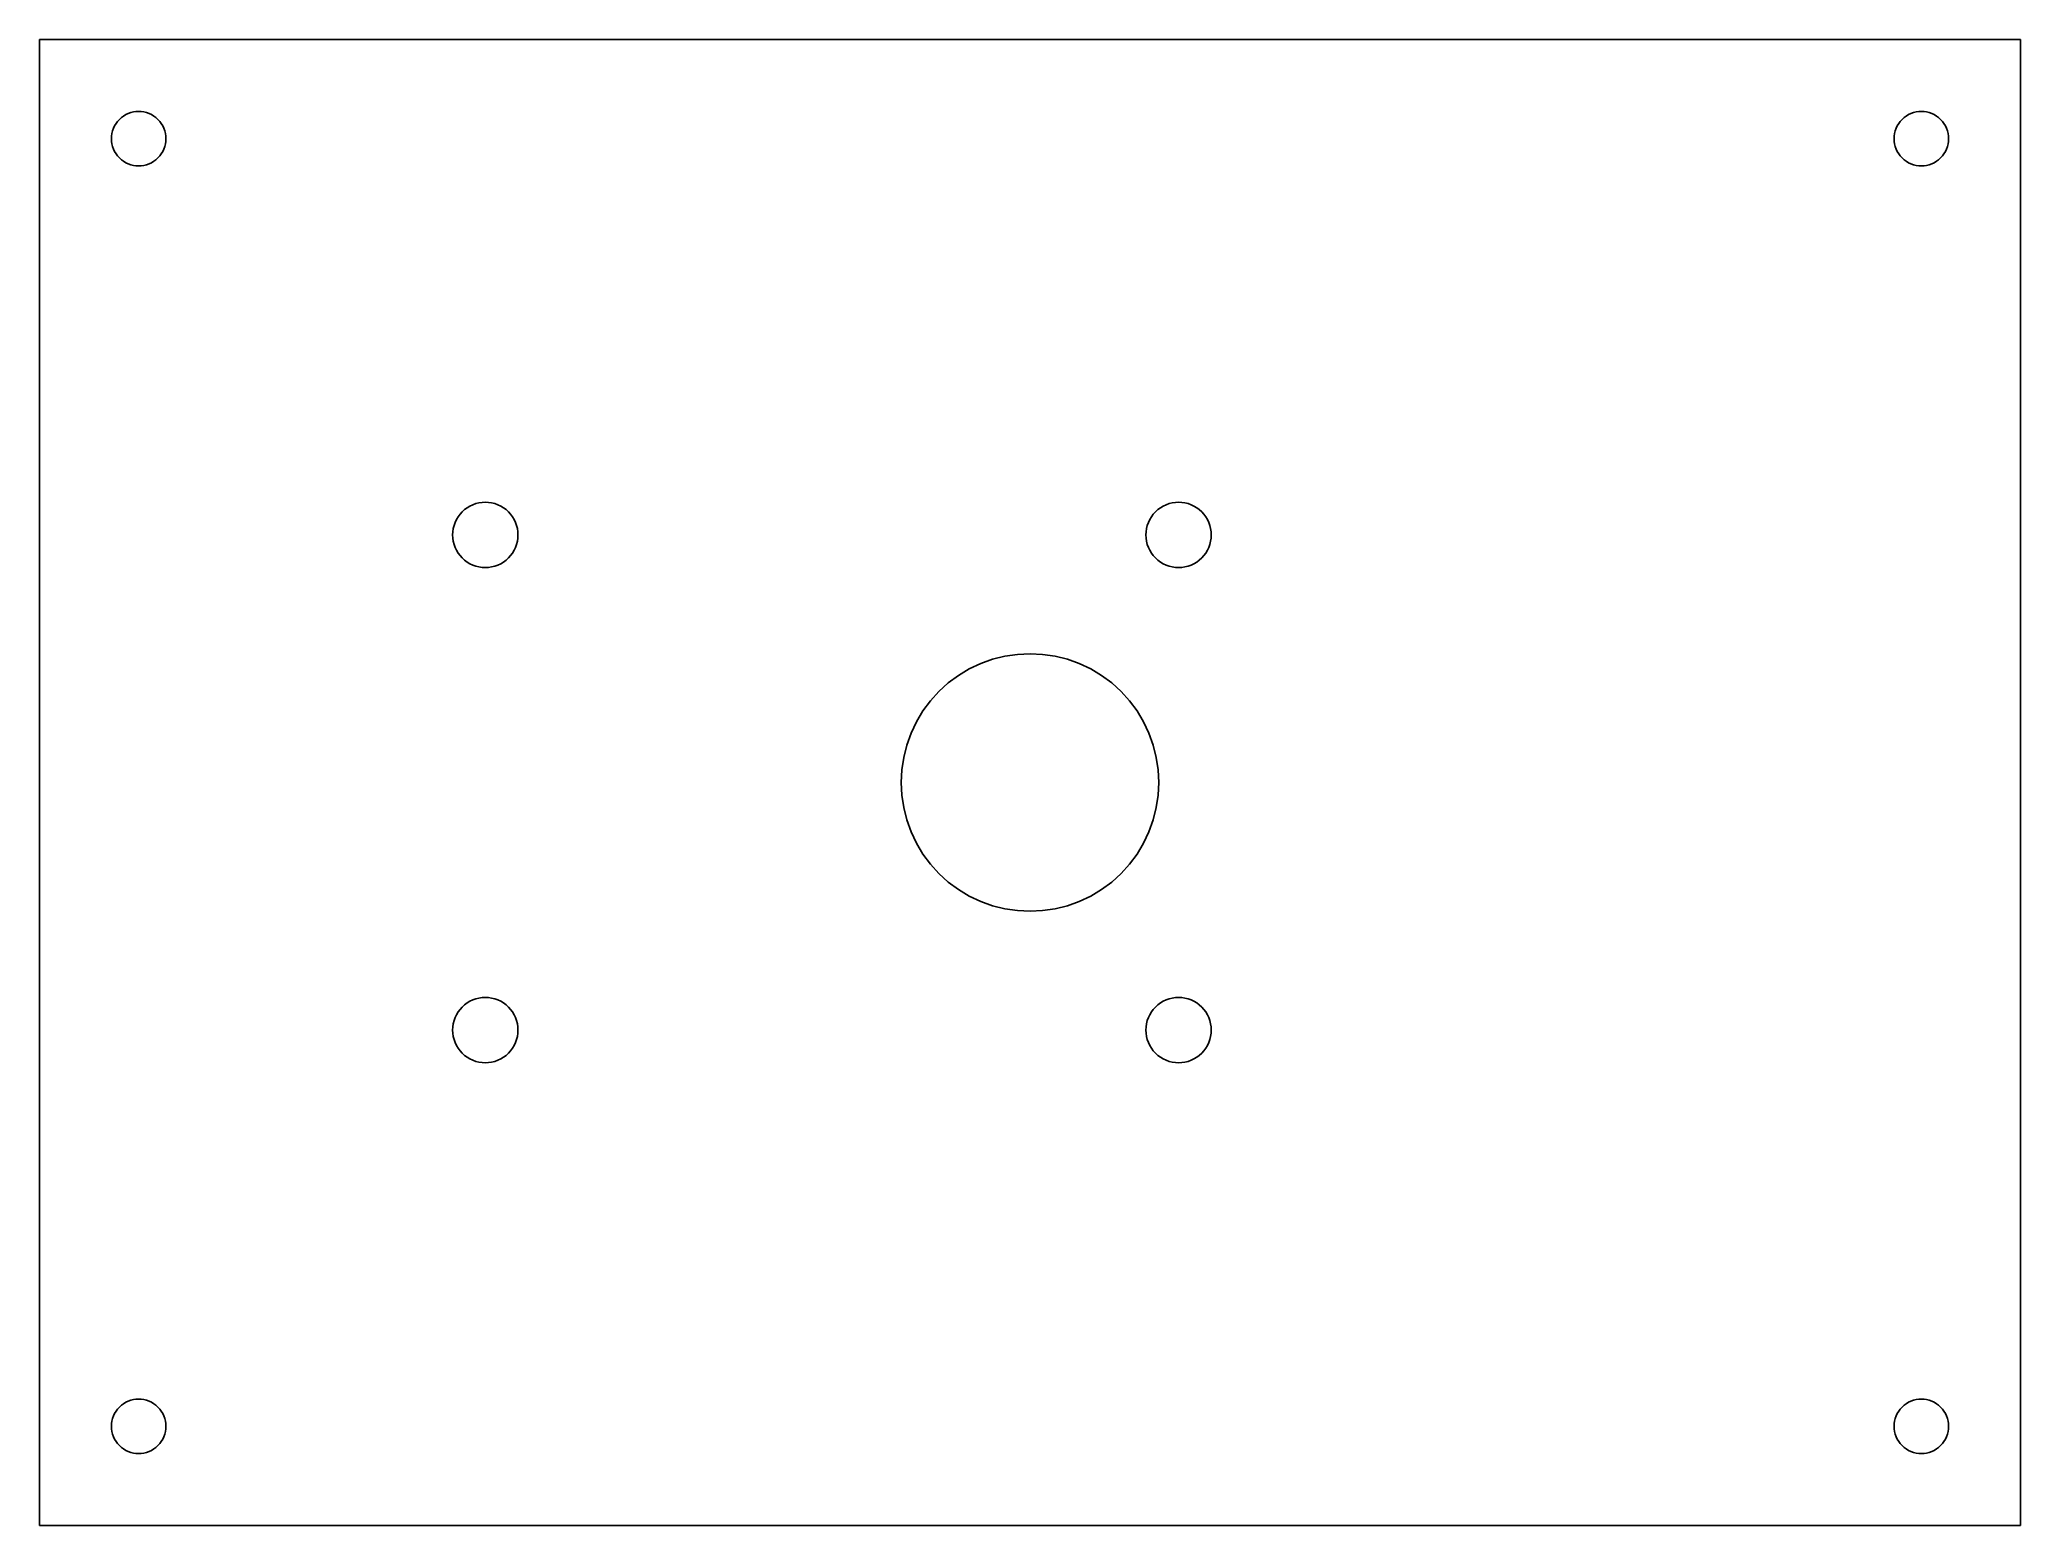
# Model space of a CAD drawing. Header units: metres. Extents: x -100 to 100, y -75 to 75.
import ezdxf

# ---------------------------------------------------------------- set-up
doc = ezdxf.new("R2010")
doc.units = ezdxf.units.M

msp = doc.modelspace()

# ---------------------------------------------------------------- linework, layer by layer
for p, q in [((100, 75), (-100, 75)), ((-100, 75), (-100, -75)), ((100, -75), (100, 75)), ((-92.6316, 65.7983), (-92.5407, 66.0524)), ((-92.5407, 66.0524), (-92.4253, 66.2963)), ((-92.4253, 66.2963), (-92.2865, 66.5278)), ((-92.2865, 66.5278), (-92.1258, 66.7446)), ((-92.1258, 66.7446), (-91.9445, 66.9445)), ((-91.9445, 66.9445), (-91.7446, 67.1258)), ((-91.7446, 67.1258), (-91.5278, 67.2865)), ((-91.5278, 67.2865), (-91.2963, 67.4253)), ((-91.2963, 67.4253), (-91.0524, 67.5407)), ((-91.0524, 67.5407), (-90.7983, 67.6316)), ((-90.7983, 67.6316), (-90.5365, 67.6972)), ((-90.5365, 67.6972), (-90.2695, 67.7368)), ((-90.2695, 67.7368), (-90, 67.75)), ((-90, 67.75), (-89.7304, 67.7368)), ((-89.7304, 67.7368), (-89.4635, 67.6972)), ((-89.4635, 67.6972), (-89.2017, 67.6316)), ((-89.2017, 67.6316), (-88.9476, 67.5407)), ((-88.9476, 67.5407), (-88.7036, 67.4253)), ((-88.7036, 67.4253), (-88.4722, 67.2865)), ((-88.4722, 67.2865), (-88.2554, 67.1258)), ((-88.2554, 67.1258), (-88.0555, 66.9445)), ((-88.0555, 66.9445), (-87.8742, 66.7446)), ((-87.8742, 66.7446), (-87.7135, 66.5278)), ((-87.7135, 66.5278), (-87.5747, 66.2963)), ((-87.5747, 66.2963), (-87.4593, 66.0524)), ((-87.4593, 66.0524), (-87.3684, 65.7983)), ((87.3684, 65.7983), (87.4593, 66.0524)), ((87.4593, 66.0524), (87.5747, 66.2963)), ((87.5747, 66.2963), (87.7135, 66.5278)), ((87.7135, 66.5278), (87.8742, 66.7446)), ((87.8742, 66.7446), (88.0555, 66.9445)), ((88.0555, 66.9445), (88.2554, 67.1258)), ((88.2554, 67.1258), (88.4722, 67.2865)), ((88.4722, 67.2865), (88.7036, 67.4253)), ((88.7036, 67.4253), (88.9476, 67.5407)), ((88.9476, 67.5407), (89.2017, 67.6316)), ((89.2017, 67.6316), (89.4635, 67.6972)), ((89.4635, 67.6972), (89.7304, 67.7368)), ((89.7304, 67.7368), (90, 67.75)), ((90, 67.75), (90.2695, 67.7368)), ((90.2695, 67.7368), (90.5365, 67.6972)), ((90.5365, 67.6972), (90.7983, 67.6316)), ((90.7983, 67.6316), (91.0524, 67.5407)), ((91.0524, 67.5407), (91.2963, 67.4253)), ((91.2963, 67.4253), (91.5278, 67.2865)), ((91.5278, 67.2865), (91.7446, 67.1258)), ((91.7446, 67.1258), (91.9445, 66.9445)), ((91.9445, 66.9445), (92.1258, 66.7446)), ((92.1258, 66.7446), (92.2865, 66.5278)), ((92.2865, 66.5278), (92.4253, 66.2963)), ((92.4253, 66.2963), (92.5407, 66.0524)), ((92.5407, 66.0524), (92.6316, 65.7983)), ((-92.75, 65), (-92.7368, 65.2695)), ((-92.7368, 64.7304), (-92.75, 65)), ((-92.7368, 65.2695), (-92.6972, 65.5365)), ((-92.6972, 64.4635), (-92.7368, 64.7304)), ((-92.6972, 65.5365), (-92.6316, 65.7983)), ((-92.6316, 64.2017), (-92.6972, 64.4635)), ((-92.5407, 63.9476), (-92.6316, 64.2017)), ((-87.3684, 64.2017), (-87.4593, 63.9476)), ((-87.3684, 65.7983), (-87.3028, 65.5365)), ((-87.3028, 64.4635), (-87.3684, 64.2017)), ((-87.3028, 65.5365), (-87.2632, 65.2695)), ((-87.2632, 64.7304), (-87.3028, 64.4635)), ((-87.2632, 65.2695), (-87.25, 65)), ((-87.25, 65), (-87.2632, 64.7304)), ((87.25, 65), (87.2632, 65.2695)), ((87.2632, 64.7304), (87.25, 65)), ((87.2632, 65.2695), (87.3028, 65.5365)), ((87.3028, 64.4635), (87.2632, 64.7304)), ((87.3028, 65.5365), (87.3684, 65.7983)), ((87.3684, 64.2017), (87.3028, 64.4635)), ((87.4593, 63.9476), (87.3684, 64.2017)), ((92.6316, 64.2017), (92.5407, 63.9476)), ((92.6316, 65.7983), (92.6972, 65.5365)), ((92.6972, 64.4635), (92.6316, 64.2017)), ((92.6972, 65.5365), (92.7368, 65.2695)), ((92.7368, 64.7304), (92.6972, 64.4635)), ((92.7368, 65.2695), (92.75, 65)), ((92.75, 65), (92.7368, 64.7304)), ((-92.4253, 63.7036), (-92.5407, 63.9476)), ((-92.2865, 63.4722), (-92.4253, 63.7036)), ((-92.1258, 63.2554), (-92.2865, 63.4722)), ((-91.9445, 63.0555), (-92.1258, 63.2554)), ((-91.7446, 62.8742), (-91.9445, 63.0555)), ((-91.5278, 62.7135), (-91.7446, 62.8742)), ((-91.2963, 62.5747), (-91.5278, 62.7135)), ((-91.0524, 62.4593), (-91.2963, 62.5747)), ((-90.7983, 62.3684), (-91.0524, 62.4593)), ((-90.5365, 62.3028), (-90.7983, 62.3684)), ((-90.2695, 62.2632), (-90.5365, 62.3028)), ((-90, 62.25), (-90.2695, 62.2632)), ((-89.7304, 62.2632), (-90, 62.25)), ((-89.4635, 62.3028), (-89.7304, 62.2632)), ((-89.2017, 62.3684), (-89.4635, 62.3028)), ((-88.9476, 62.4593), (-89.2017, 62.3684)), ((-88.7036, 62.5747), (-88.9476, 62.4593)), ((-88.4722, 62.7135), (-88.7036, 62.5747)), ((-88.2554, 62.8742), (-88.4722, 62.7135)), ((-88.0555, 63.0555), (-88.2554, 62.8742)), ((-87.8742, 63.2554), (-88.0555, 63.0555)), ((-87.7135, 63.4722), (-87.8742, 63.2554)), ((-87.5747, 63.7036), (-87.7135, 63.4722)), ((-87.4593, 63.9476), (-87.5747, 63.7036)), ((87.5747, 63.7036), (87.4593, 63.9476)), ((87.7135, 63.4722), (87.5747, 63.7036)), ((87.8742, 63.2554), (87.7135, 63.4722)), ((88.0555, 63.0555), (87.8742, 63.2554)), ((88.2554, 62.8742), (88.0555, 63.0555)), ((88.4722, 62.7135), (88.2554, 62.8742)), ((88.7036, 62.5747), (88.4722, 62.7135)), ((88.9476, 62.4593), (88.7036, 62.5747)), ((89.2017, 62.3684), (88.9476, 62.4593)), ((89.4635, 62.3028), (89.2017, 62.3684)), ((89.7304, 62.2632), (89.4635, 62.3028)), ((90, 62.25), (89.7304, 62.2632)), ((90.2695, 62.2632), (90, 62.25)), ((90.5365, 62.3028), (90.2695, 62.2632)), ((90.7983, 62.3684), (90.5365, 62.3028)), ((91.0524, 62.4593), (90.7983, 62.3684)), ((91.2963, 62.5747), (91.0524, 62.4593)), ((91.5278, 62.7135), (91.2963, 62.5747)), ((91.7446, 62.8742), (91.5278, 62.7135)), ((91.9445, 63.0555), (91.7446, 62.8742)), ((92.1258, 63.2554), (91.9445, 63.0555)), ((92.2865, 63.4722), (92.1258, 63.2554)), ((92.4253, 63.7036), (92.2865, 63.4722)), ((92.5407, 63.9476), (92.4253, 63.7036)), ((-56.5556, 27.9103), (-56.2628, 28.0488)), ((-56.2628, 28.0488), (-55.9579, 28.1579)), ((-55.9579, 28.1579), (-55.6438, 28.2366)), ((-55.6438, 28.2366), (-55.3235, 28.2841)), ((-55.3235, 28.2841), (-55, 28.3)), ((-55, 28.3), (-54.6765, 28.2841)), ((-54.6765, 28.2841), (-54.3562, 28.2366)), ((-54.3562, 28.2366), (-54.0421, 28.1579)), ((-54.0421, 28.1579), (-53.7371, 28.0488)), ((-53.7371, 28.0488), (-53.4444, 27.9103)), ((13.4444, 27.9103), (13.7371, 28.0488)), ((13.7371, 28.0488), (14.0421, 28.1579)), ((14.0421, 28.1579), (14.3562, 28.2366)), ((14.3562, 28.2366), (14.6765, 28.2841)), ((14.6765, 28.2841), (15, 28.3)), ((15, 28.3), (15.3235, 28.2841)), ((15.3235, 28.2841), (15.6438, 28.2366)), ((15.6438, 28.2366), (15.9579, 28.1579)), ((15.9579, 28.1579), (16.2628, 28.0488)), ((16.2628, 28.0488), (16.5556, 27.9103)), ((-58.1579, 25.9579), (-58.0488, 26.2628)), ((-58.0488, 26.2628), (-57.9103, 26.5556)), ((-57.9103, 26.5556), (-57.7438, 26.8334)), ((-57.7438, 26.8334), (-57.5509, 27.0935)), ((-57.5509, 27.0935), (-57.3335, 27.3335)), ((-57.3335, 27.3335), (-57.0935, 27.5509)), ((-57.0935, 27.5509), (-56.8334, 27.7438)), ((-56.8334, 27.7438), (-56.5556, 27.9103)), ((-53.4444, 27.9103), (-53.1666, 27.7438)), ((-53.1666, 27.7438), (-52.9065, 27.5509)), ((-52.9065, 27.5509), (-52.6665, 27.3335)), ((-52.6665, 27.3335), (-52.4491, 27.0935)), ((-52.4491, 27.0935), (-52.2561, 26.8334)), ((-52.2561, 26.8334), (-52.0896, 26.5556)), ((-52.0896, 26.5556), (-51.9512, 26.2628)), ((-51.9512, 26.2628), (-51.8421, 25.9579)), ((11.8421, 25.9579), (11.9512, 26.2628)), ((11.9512, 26.2628), (12.0896, 26.5556)), ((12.0896, 26.5556), (12.2561, 26.8334)), ((12.2561, 26.8334), (12.4491, 27.0935)), ((12.4491, 27.0935), (12.6665, 27.3335)), ((12.6665, 27.3335), (12.9065, 27.5509)), ((12.9065, 27.5509), (13.1666, 27.7438)), ((13.1666, 27.7438), (13.4444, 27.9103)), ((16.5556, 27.9103), (16.8334, 27.7438)), ((16.8334, 27.7438), (17.0935, 27.5509)), ((17.0935, 27.5509), (17.3335, 27.3335)), ((17.3335, 27.3335), (17.5509, 27.0935)), ((17.5509, 27.0935), (17.7438, 26.8334)), ((17.7438, 26.8334), (17.9103, 26.5556)), ((17.9103, 26.5556), (18.0488, 26.2628)), ((18.0488, 26.2628), (18.1579, 25.9579)), ((-58.3, 25), (-58.2841, 25.3235)), ((-58.2841, 24.6765), (-58.3, 25)), ((-58.2841, 25.3235), (-58.2366, 25.6438)), ((-58.2366, 24.3562), (-58.2841, 24.6765)), ((-58.2366, 25.6438), (-58.1579, 25.9579)), ((-58.1579, 24.0421), (-58.2366, 24.3562)), ((-58.0488, 23.7371), (-58.1579, 24.0421)), ((-51.8421, 24.0421), (-51.9512, 23.7371)), ((-51.8421, 25.9579), (-51.7634, 25.6438)), ((-51.7634, 24.3562), (-51.8421, 24.0421)), ((-51.7634, 25.6438), (-51.7159, 25.3235)), ((-51.7159, 24.6765), (-51.7634, 24.3562)), ((-51.7159, 25.3235), (-51.7, 25)), ((-51.7, 25), (-51.7159, 24.6765)), ((11.7, 25), (11.7159, 25.3235)), ((11.7159, 24.6765), (11.7, 25)), ((11.7159, 25.3235), (11.7634, 25.6438)), ((11.7634, 24.3562), (11.7159, 24.6765)), ((11.7634, 25.6438), (11.8421, 25.9579)), ((11.8421, 24.0421), (11.7634, 24.3562)), ((11.9512, 23.7371), (11.8421, 24.0421)), ((18.1579, 24.0421), (18.0488, 23.7371)), ((18.1579, 25.9579), (18.2366, 25.6438)), ((18.2366, 24.3562), (18.1579, 24.0421)), ((18.2366, 25.6438), (18.2841, 25.3235)), ((18.2841, 24.6765), (18.2366, 24.3562)), ((18.2841, 25.3235), (18.3, 25)), ((18.3, 25), (18.2841, 24.6765)), ((-57.9103, 23.4444), (-58.0488, 23.7371)), ((-57.7438, 23.1666), (-57.9103, 23.4444)), ((-57.5509, 22.9065), (-57.7438, 23.1666)), ((-57.3335, 22.6665), (-57.5509, 22.9065)), ((-57.0935, 22.4491), (-57.3335, 22.6665)), ((-56.8334, 22.2561), (-57.0935, 22.4491)), ((-56.5556, 22.0896), (-56.8334, 22.2561)), ((-56.2628, 21.9512), (-56.5556, 22.0896)), ((-53.4444, 22.0896), (-53.7371, 21.9512)), ((-53.1666, 22.2561), (-53.4444, 22.0896)), ((-52.9065, 22.4491), (-53.1666, 22.2561)), ((-52.6665, 22.6665), (-52.9065, 22.4491)), ((-52.4491, 22.9065), (-52.6665, 22.6665)), ((-52.2561, 23.1666), (-52.4491, 22.9065)), ((-52.0896, 23.4444), (-52.2561, 23.1666)), ((-51.9512, 23.7371), (-52.0896, 23.4444)), ((12.0896, 23.4444), (11.9512, 23.7371)), ((12.2561, 23.1666), (12.0896, 23.4444)), ((12.4491, 22.9065), (12.2561, 23.1666)), ((12.6665, 22.6665), (12.4491, 22.9065)), ((12.9065, 22.4491), (12.6665, 22.6665)), ((13.1666, 22.2561), (12.9065, 22.4491)), ((13.4444, 22.0896), (13.1666, 22.2561)), ((13.7371, 21.9512), (13.4444, 22.0896)), ((16.5556, 22.0896), (16.2628, 21.9512)), ((16.8334, 22.2561), (16.5556, 22.0896)), ((17.0935, 22.4491), (16.8334, 22.2561)), ((17.3335, 22.6665), (17.0935, 22.4491)), ((17.5509, 22.9065), (17.3335, 22.6665)), ((17.7438, 23.1666), (17.5509, 22.9065)), ((17.9103, 23.4444), (17.7438, 23.1666)), ((18.0488, 23.7371), (17.9103, 23.4444)), ((-55.9579, 21.8421), (-56.2628, 21.9512)), ((-55.6438, 21.7634), (-55.9579, 21.8421)), ((-55.3235, 21.7159), (-55.6438, 21.7634)), ((-55, 21.7), (-55.3235, 21.7159)), ((-54.6765, 21.7159), (-55, 21.7)), ((-54.3562, 21.7634), (-54.6765, 21.7159)), ((-54.0421, 21.8421), (-54.3562, 21.7634)), ((-53.7371, 21.9512), (-54.0421, 21.8421)), ((14.0421, 21.8421), (13.7371, 21.9512)), ((14.3562, 21.7634), (14.0421, 21.8421)), ((14.6765, 21.7159), (14.3562, 21.7634)), ((15, 21.7), (14.6765, 21.7159)), ((15.3235, 21.7159), (15, 21.7)), ((15.6438, 21.7634), (15.3235, 21.7159)), ((15.9579, 21.8421), (15.6438, 21.7634)), ((16.2628, 21.9512), (15.9579, 21.8421)), ((-6.12814, 11.465), (-4.97488, 12.0104)), ((-4.97488, 12.0104), (-3.7737, 12.4402)), ((-3.7737, 12.4402), (-2.53616, 12.7502)), ((-2.53616, 12.7502), (-1.27422, 12.9374)), ((-1.27422, 12.9374), (0, 13)), ((0, 13), (1.27422, 12.9374)), ((1.27422, 12.9374), (2.53616, 12.7502)), ((2.53616, 12.7502), (3.7737, 12.4402)), ((3.7737, 12.4402), (4.97488, 12.0104)), ((4.97488, 12.0104), (6.12814, 11.465)), ((-9.19238, 9.19238), (-8.2471, 10.0491)), ((-8.2471, 10.0491), (-7.22241, 10.8091)), ((-7.22241, 10.8091), (-6.12814, 11.465)), ((6.12814, 11.465), (7.22241, 10.8091)), ((7.22241, 10.8091), (8.2471, 10.0491)), ((8.2471, 10.0491), (9.19238, 9.19238)), ((-10.8091, 7.22241), (-10.0491, 8.2471)), ((-10.0491, 8.2471), (-9.19238, 9.19238)), ((9.19238, 9.19238), (10.0491, 8.2471)), ((10.0491, 8.2471), (10.8091, 7.22241)), ((-12.0104, 4.97488), (-11.465, 6.12814)), ((-11.465, 6.12814), (-10.8091, 7.22241)), ((10.8091, 7.22241), (11.465, 6.12814)), ((11.465, 6.12814), (12.0104, 4.97488)), ((-12.4402, 3.7737), (-12.0104, 4.97488)), ((12.0104, 4.97488), (12.4402, 3.7737)), ((-12.9374, 1.27422), (-12.7502, 2.53616)), ((-12.7502, 2.53616), (-12.4402, 3.7737)), ((12.4402, 3.7737), (12.7502, 2.53616)), ((12.7502, 2.53616), (12.9374, 1.27422)), ((-13, 0), (-12.9374, 1.27422)), ((-12.9374, -1.27422), (-13, 0)), ((12.9374, 1.27422), (13, 0)), ((13, 0), (12.9374, -1.27422)), ((-12.7502, -2.53616), (-12.9374, -1.27422)), ((12.9374, -1.27422), (12.7502, -2.53616)), ((-12.4402, -3.7737), (-12.7502, -2.53616)), ((-12.0104, -4.97488), (-12.4402, -3.7737)), ((12.4402, -3.7737), (12.0104, -4.97488)), ((12.7502, -2.53616), (12.4402, -3.7737)), ((-11.465, -6.12814), (-12.0104, -4.97488)), ((12.0104, -4.97488), (11.465, -6.12814)), ((-10.8091, -7.22241), (-11.465, -6.12814)), ((-10.0491, -8.2471), (-10.8091, -7.22241)), ((10.8091, -7.22241), (10.0491, -8.2471)), ((11.465, -6.12814), (10.8091, -7.22241)), ((-9.19238, -9.19238), (-10.0491, -8.2471)), ((-8.2471, -10.0491), (-9.19238, -9.19238)), ((9.19238, -9.19238), (8.2471, -10.0491)), ((10.0491, -8.2471), (9.19238, -9.19238)), ((-7.22241, -10.8091), (-8.2471, -10.0491)), ((-6.12814, -11.465), (-7.22241, -10.8091)), ((-4.97488, -12.0104), (-6.12814, -11.465)), ((6.12814, -11.465), (4.97488, -12.0104)), ((7.22241, -10.8091), (6.12814, -11.465)), ((8.2471, -10.0491), (7.22241, -10.8091)), ((-3.7737, -12.4402), (-4.97488, -12.0104)), ((-2.53616, -12.7502), (-3.7737, -12.4402)), ((-1.27422, -12.9374), (-2.53616, -12.7502)), ((0, -13), (-1.27422, -12.9374)), ((1.27422, -12.9374), (0, -13)), ((2.53616, -12.7502), (1.27422, -12.9374)), ((3.7737, -12.4402), (2.53616, -12.7502)), ((4.97488, -12.0104), (3.7737, -12.4402)), ((-56.5556, -22.0896), (-56.2628, -21.9512)), ((-56.2628, -21.9512), (-55.9579, -21.8421)), ((-55.9579, -21.8421), (-55.6438, -21.7634)), ((-55.6438, -21.7634), (-55.3235, -21.7159)), ((-55.3235, -21.7159), (-55, -21.7)), ((-55, -21.7), (-54.6765, -21.7159)), ((-54.6765, -21.7159), (-54.3562, -21.7634)), ((-54.3562, -21.7634), (-54.0421, -21.8421)), ((-54.0421, -21.8421), (-53.7371, -21.9512)), ((-53.7371, -21.9512), (-53.4444, -22.0896)), ((13.4444, -22.0896), (13.7371, -21.9512)), ((13.7371, -21.9512), (14.0421, -21.8421)), ((14.0421, -21.8421), (14.3562, -21.7634)), ((14.3562, -21.7634), (14.6765, -21.7159)), ((14.6765, -21.7159), (15, -21.7)), ((15, -21.7), (15.3235, -21.7159)), ((15.3235, -21.7159), (15.6438, -21.7634)), ((15.6438, -21.7634), (15.9579, -21.8421)), ((15.9579, -21.8421), (16.2628, -21.9512)), ((16.2628, -21.9512), (16.5556, -22.0896)), ((-58.1579, -24.0421), (-58.0488, -23.7371)), ((-58.0488, -23.7371), (-57.9103, -23.4444)), ((-57.9103, -23.4444), (-57.7438, -23.1666)), ((-57.7438, -23.1666), (-57.5509, -22.9065)), ((-57.5509, -22.9065), (-57.3335, -22.6665)), ((-57.3335, -22.6665), (-57.0935, -22.4491)), ((-57.0935, -22.4491), (-56.8334, -22.2561)), ((-56.8334, -22.2561), (-56.5556, -22.0896)), ((-53.4444, -22.0896), (-53.1666, -22.2561)), ((-53.1666, -22.2561), (-52.9065, -22.4491)), ((-52.9065, -22.4491), (-52.6665, -22.6665)), ((-52.6665, -22.6665), (-52.4491, -22.9065)), ((-52.4491, -22.9065), (-52.2561, -23.1666)), ((-52.2561, -23.1666), (-52.0896, -23.4444)), ((-52.0896, -23.4444), (-51.9512, -23.7371)), ((-51.9512, -23.7371), (-51.8421, -24.0421)), ((11.8421, -24.0421), (11.9512, -23.7371)), ((11.9512, -23.7371), (12.0896, -23.4444)), ((12.0896, -23.4444), (12.2561, -23.1666)), ((12.2561, -23.1666), (12.4491, -22.9065)), ((12.4491, -22.9065), (12.6665, -22.6665)), ((12.6665, -22.6665), (12.9065, -22.4491)), ((12.9065, -22.4491), (13.1666, -22.2561)), ((13.1666, -22.2561), (13.4444, -22.0896)), ((16.5556, -22.0896), (16.8334, -22.2561)), ((16.8334, -22.2561), (17.0935, -22.4491)), ((17.0935, -22.4491), (17.3335, -22.6665)), ((17.3335, -22.6665), (17.5509, -22.9065)), ((17.5509, -22.9065), (17.7438, -23.1666)), ((17.7438, -23.1666), (17.9103, -23.4444)), ((17.9103, -23.4444), (18.0488, -23.7371)), ((18.0488, -23.7371), (18.1579, -24.0421)), ((-58.3, -25), (-58.2841, -24.6765)), ((-58.2841, -25.3235), (-58.3, -25)), ((-58.2841, -24.6765), (-58.2366, -24.3562)), ((-58.2366, -25.6438), (-58.2841, -25.3235)), ((-58.2366, -24.3562), (-58.1579, -24.0421)), ((-58.1579, -25.9579), (-58.2366, -25.6438)), ((-58.0488, -26.2628), (-58.1579, -25.9579)), ((-51.8421, -25.9579), (-51.9512, -26.2628)), ((-51.8421, -24.0421), (-51.7634, -24.3562)), ((-51.7634, -25.6438), (-51.8421, -25.9579)), ((-51.7634, -24.3562), (-51.7159, -24.6765)), ((-51.7159, -25.3235), (-51.7634, -25.6438)), ((-51.7159, -24.6765), (-51.7, -25)), ((-51.7, -25), (-51.7159, -25.3235)), ((11.7, -25), (11.7159, -24.6765)), ((11.7159, -25.3235), (11.7, -25)), ((11.7159, -24.6765), (11.7634, -24.3562)), ((11.7634, -25.6438), (11.7159, -25.3235)), ((11.7634, -24.3562), (11.8421, -24.0421)), ((11.8421, -25.9579), (11.7634, -25.6438)), ((11.9512, -26.2628), (11.8421, -25.9579)), ((18.1579, -25.9579), (18.0488, -26.2628)), ((18.1579, -24.0421), (18.2366, -24.3562)), ((18.2366, -25.6438), (18.1579, -25.9579)), ((18.2366, -24.3562), (18.2841, -24.6765)), ((18.2841, -25.3235), (18.2366, -25.6438)), ((18.2841, -24.6765), (18.3, -25)), ((18.3, -25), (18.2841, -25.3235)), ((-57.9103, -26.5556), (-58.0488, -26.2628)), ((-57.7438, -26.8334), (-57.9103, -26.5556)), ((-57.5509, -27.0935), (-57.7438, -26.8334)), ((-57.3335, -27.3335), (-57.5509, -27.0935)), ((-57.0935, -27.5509), (-57.3335, -27.3335)), ((-56.8334, -27.7438), (-57.0935, -27.5509)), ((-56.5556, -27.9103), (-56.8334, -27.7438)), ((-56.2628, -28.0488), (-56.5556, -27.9103)), ((-53.4444, -27.9103), (-53.7371, -28.0488)), ((-53.1666, -27.7438), (-53.4444, -27.9103)), ((-52.9065, -27.5509), (-53.1666, -27.7438)), ((-52.6665, -27.3335), (-52.9065, -27.5509)), ((-52.4491, -27.0935), (-52.6665, -27.3335)), ((-52.2561, -26.8334), (-52.4491, -27.0935)), ((-52.0896, -26.5556), (-52.2561, -26.8334)), ((-51.9512, -26.2628), (-52.0896, -26.5556)), ((12.0896, -26.5556), (11.9512, -26.2628)), ((12.2561, -26.8334), (12.0896, -26.5556)), ((12.4491, -27.0935), (12.2561, -26.8334)), ((12.6665, -27.3335), (12.4491, -27.0935)), ((12.9065, -27.5509), (12.6665, -27.3335)), ((13.1666, -27.7438), (12.9065, -27.5509)), ((13.4444, -27.9103), (13.1666, -27.7438)), ((13.7371, -28.0488), (13.4444, -27.9103)), ((16.5556, -27.9103), (16.2628, -28.0488)), ((16.8334, -27.7438), (16.5556, -27.9103)), ((17.0935, -27.5509), (16.8334, -27.7438)), ((17.3335, -27.3335), (17.0935, -27.5509)), ((17.5509, -27.0935), (17.3335, -27.3335)), ((17.7438, -26.8334), (17.5509, -27.0935)), ((17.9103, -26.5556), (17.7438, -26.8334)), ((18.0488, -26.2628), (17.9103, -26.5556)), ((-55.9579, -28.1579), (-56.2628, -28.0488)), ((-55.6438, -28.2366), (-55.9579, -28.1579)), ((-55.3235, -28.2841), (-55.6438, -28.2366)), ((-55, -28.3), (-55.3235, -28.2841)), ((-54.6765, -28.2841), (-55, -28.3)), ((-54.3562, -28.2366), (-54.6765, -28.2841)), ((-54.0421, -28.1579), (-54.3562, -28.2366)), ((-53.7371, -28.0488), (-54.0421, -28.1579)), ((14.0421, -28.1579), (13.7371, -28.0488)), ((14.3562, -28.2366), (14.0421, -28.1579)), ((14.6765, -28.2841), (14.3562, -28.2366)), ((15, -28.3), (14.6765, -28.2841)), ((15.3235, -28.2841), (15, -28.3)), ((15.6438, -28.2366), (15.3235, -28.2841)), ((15.9579, -28.1579), (15.6438, -28.2366)), ((16.2628, -28.0488), (15.9579, -28.1579)), ((-92.6316, -64.2017), (-92.5407, -63.9476)), ((-92.5407, -63.9476), (-92.4253, -63.7036)), ((-92.4253, -63.7036), (-92.2865, -63.4722)), ((-92.2865, -63.4722), (-92.1258, -63.2554)), ((-92.1258, -63.2554), (-91.9445, -63.0555)), ((-91.9445, -63.0555), (-91.7446, -62.8742)), ((-91.7446, -62.8742), (-91.5278, -62.7135)), ((-91.5278, -62.7135), (-91.2963, -62.5747)), ((-91.2963, -62.5747), (-91.0524, -62.4593)), ((-91.0524, -62.4593), (-90.7983, -62.3684)), ((-90.7983, -62.3684), (-90.5365, -62.3028)), ((-90.5365, -62.3028), (-90.2695, -62.2632)), ((-90.2695, -62.2632), (-90, -62.25)), ((-90, -62.25), (-89.7304, -62.2632)), ((-89.7304, -62.2632), (-89.4635, -62.3028)), ((-89.4635, -62.3028), (-89.2017, -62.3684)), ((-89.2017, -62.3684), (-88.9476, -62.4593)), ((-88.9476, -62.4593), (-88.7036, -62.5747)), ((-88.7036, -62.5747), (-88.4722, -62.7135)), ((-88.4722, -62.7135), (-88.2554, -62.8742)), ((-88.2554, -62.8742), (-88.0555, -63.0555)), ((-88.0555, -63.0555), (-87.8742, -63.2554)), ((-87.8742, -63.2554), (-87.7135, -63.4722)), ((-87.7135, -63.4722), (-87.5747, -63.7036)), ((-87.5747, -63.7036), (-87.4593, -63.9476)), ((-87.4593, -63.9476), (-87.3684, -64.2017)), ((87.3684, -64.2017), (87.4593, -63.9476)), ((87.4593, -63.9476), (87.5747, -63.7036)), ((87.5747, -63.7036), (87.7135, -63.4722)), ((87.7135, -63.4722), (87.8742, -63.2554)), ((87.8742, -63.2554), (88.0555, -63.0555)), ((88.0555, -63.0555), (88.2554, -62.8742)), ((88.2554, -62.8742), (88.4722, -62.7135)), ((88.4722, -62.7135), (88.7036, -62.5747)), ((88.7036, -62.5747), (88.9476, -62.4593)), ((88.9476, -62.4593), (89.2017, -62.3684)), ((89.2017, -62.3684), (89.4635, -62.3028)), ((89.4635, -62.3028), (89.7304, -62.2632)), ((89.7304, -62.2632), (90, -62.25)), ((90, -62.25), (90.2695, -62.2632)), ((90.2695, -62.2632), (90.5365, -62.3028)), ((90.5365, -62.3028), (90.7983, -62.3684)), ((90.7983, -62.3684), (91.0524, -62.4593)), ((91.0524, -62.4593), (91.2963, -62.5747)), ((91.2963, -62.5747), (91.5278, -62.7135)), ((91.5278, -62.7135), (91.7446, -62.8742)), ((91.7446, -62.8742), (91.9445, -63.0555)), ((91.9445, -63.0555), (92.1258, -63.2554)), ((92.1258, -63.2554), (92.2865, -63.4722)), ((92.2865, -63.4722), (92.4253, -63.7036)), ((92.4253, -63.7036), (92.5407, -63.9476)), ((92.5407, -63.9476), (92.6316, -64.2017)), ((-92.75, -65), (-92.7368, -64.7304)), ((-92.7368, -65.2695), (-92.75, -65)), ((-92.7368, -64.7304), (-92.6972, -64.4635)), ((-92.6972, -65.5365), (-92.7368, -65.2695)), ((-92.6972, -64.4635), (-92.6316, -64.2017)), ((-92.6316, -65.7983), (-92.6972, -65.5365)), ((-92.5407, -66.0524), (-92.6316, -65.7983)), ((-87.3684, -65.7983), (-87.4593, -66.0524)), ((-87.3684, -64.2017), (-87.3028, -64.4635)), ((-87.3028, -65.5365), (-87.3684, -65.7983)), ((-87.3028, -64.4635), (-87.2632, -64.7304)), ((-87.2632, -65.2695), (-87.3028, -65.5365)), ((-87.2632, -64.7304), (-87.25, -65)), ((-87.25, -65), (-87.2632, -65.2695)), ((87.25, -65), (87.2632, -64.7304)), ((87.2632, -65.2695), (87.25, -65)), ((87.2632, -64.7304), (87.3028, -64.4635)), ((87.3028, -65.5365), (87.2632, -65.2695)), ((87.3028, -64.4635), (87.3684, -64.2017)), ((87.3684, -65.7983), (87.3028, -65.5365)), ((87.4593, -66.0524), (87.3684, -65.7983)), ((92.6316, -65.7983), (92.5407, -66.0524)), ((92.6316, -64.2017), (92.6972, -64.4635)), ((92.6972, -65.5365), (92.6316, -65.7983)), ((92.6972, -64.4635), (92.7368, -64.7304)), ((92.7368, -65.2695), (92.6972, -65.5365)), ((92.7368, -64.7304), (92.75, -65)), ((92.75, -65), (92.7368, -65.2695)), ((-92.4253, -66.2963), (-92.5407, -66.0524)), ((-92.2865, -66.5278), (-92.4253, -66.2963)), ((-92.1258, -66.7446), (-92.2865, -66.5278)), ((-91.9445, -66.9445), (-92.1258, -66.7446)), ((-91.7446, -67.1258), (-91.9445, -66.9445)), ((-91.5278, -67.2865), (-91.7446, -67.1258)), ((-91.2963, -67.4253), (-91.5278, -67.2865)), ((-91.0524, -67.5407), (-91.2963, -67.4253)), ((-90.7983, -67.6316), (-91.0524, -67.5407)), ((-90.5365, -67.6972), (-90.7983, -67.6316)), ((-90.2695, -67.7368), (-90.5365, -67.6972)), ((-90, -67.75), (-90.2695, -67.7368)), ((-89.7304, -67.7368), (-90, -67.75)), ((-89.4635, -67.6972), (-89.7304, -67.7368)), ((-89.2017, -67.6316), (-89.4635, -67.6972)), ((-88.9476, -67.5407), (-89.2017, -67.6316)), ((-88.7036, -67.4253), (-88.9476, -67.5407)), ((-88.4722, -67.2865), (-88.7036, -67.4253)), ((-88.2554, -67.1258), (-88.4722, -67.2865)), ((-88.0555, -66.9445), (-88.2554, -67.1258)), ((-87.8742, -66.7446), (-88.0555, -66.9445)), ((-87.7135, -66.5278), (-87.8742, -66.7446)), ((-87.5747, -66.2963), (-87.7135, -66.5278)), ((-87.4593, -66.0524), (-87.5747, -66.2963)), ((87.5747, -66.2963), (87.4593, -66.0524)), ((87.7135, -66.5278), (87.5747, -66.2963)), ((87.8742, -66.7446), (87.7135, -66.5278)), ((88.0555, -66.9445), (87.8742, -66.7446)), ((88.2554, -67.1258), (88.0555, -66.9445)), ((88.4722, -67.2865), (88.2554, -67.1258)), ((88.7036, -67.4253), (88.4722, -67.2865)), ((88.9476, -67.5407), (88.7036, -67.4253)), ((89.2017, -67.6316), (88.9476, -67.5407)), ((89.4635, -67.6972), (89.2017, -67.6316)), ((89.7304, -67.7368), (89.4635, -67.6972)), ((90, -67.75), (89.7304, -67.7368)), ((90.2695, -67.7368), (90, -67.75)), ((90.5365, -67.6972), (90.2695, -67.7368)), ((90.7983, -67.6316), (90.5365, -67.6972)), ((91.0524, -67.5407), (90.7983, -67.6316)), ((91.2963, -67.4253), (91.0524, -67.5407)), ((91.5278, -67.2865), (91.2963, -67.4253)), ((91.7446, -67.1258), (91.5278, -67.2865)), ((91.9445, -66.9445), (91.7446, -67.1258)), ((92.1258, -66.7446), (91.9445, -66.9445)), ((92.2865, -66.5278), (92.1258, -66.7446)), ((92.4253, -66.2963), (92.2865, -66.5278)), ((92.5407, -66.0524), (92.4253, -66.2963)), ((-100, -75), (100, -75))]:
    msp.add_line(p, q)

doc.saveas('drawing.dxf')
